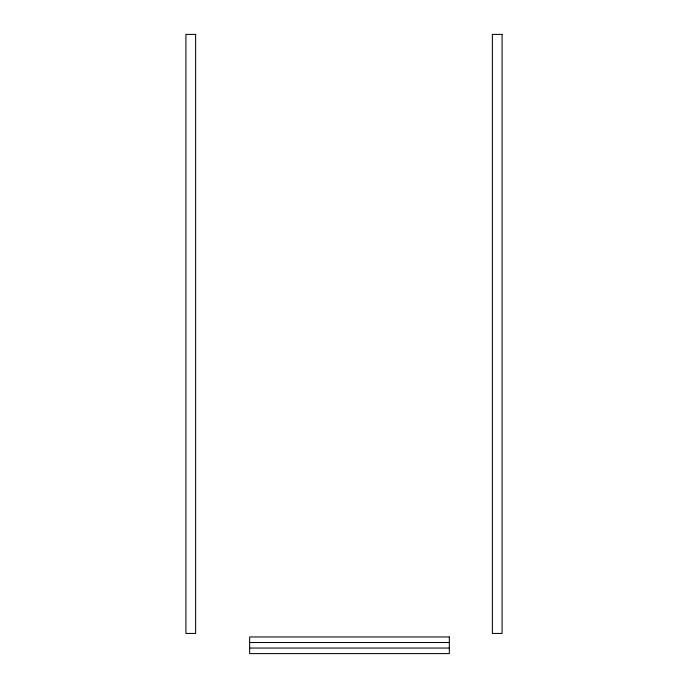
<?xml version="1.0" encoding="UTF-8"?>
<svg xmlns="http://www.w3.org/2000/svg" width="688" height="688" viewBox="0 0 688 688"><rect width="100%" height="100%" fill="white"/><g stroke="black" fill="none" stroke-linecap="round" stroke-linejoin="round"><path stroke-width="1.03" d="M249.641 642.506L449.324 642.506M249.641 648.053L449.324 648.053M195.624 34.4L185.915 34.4L185.915 633.442L195.624 633.442L195.624 34.4M502.085 34.4L492.376 34.4L492.376 633.442L502.085 633.442L502.085 34.4M449.324 636.959L249.641 636.959L249.641 653.6L449.324 653.6L449.324 636.959"/></g></svg>
